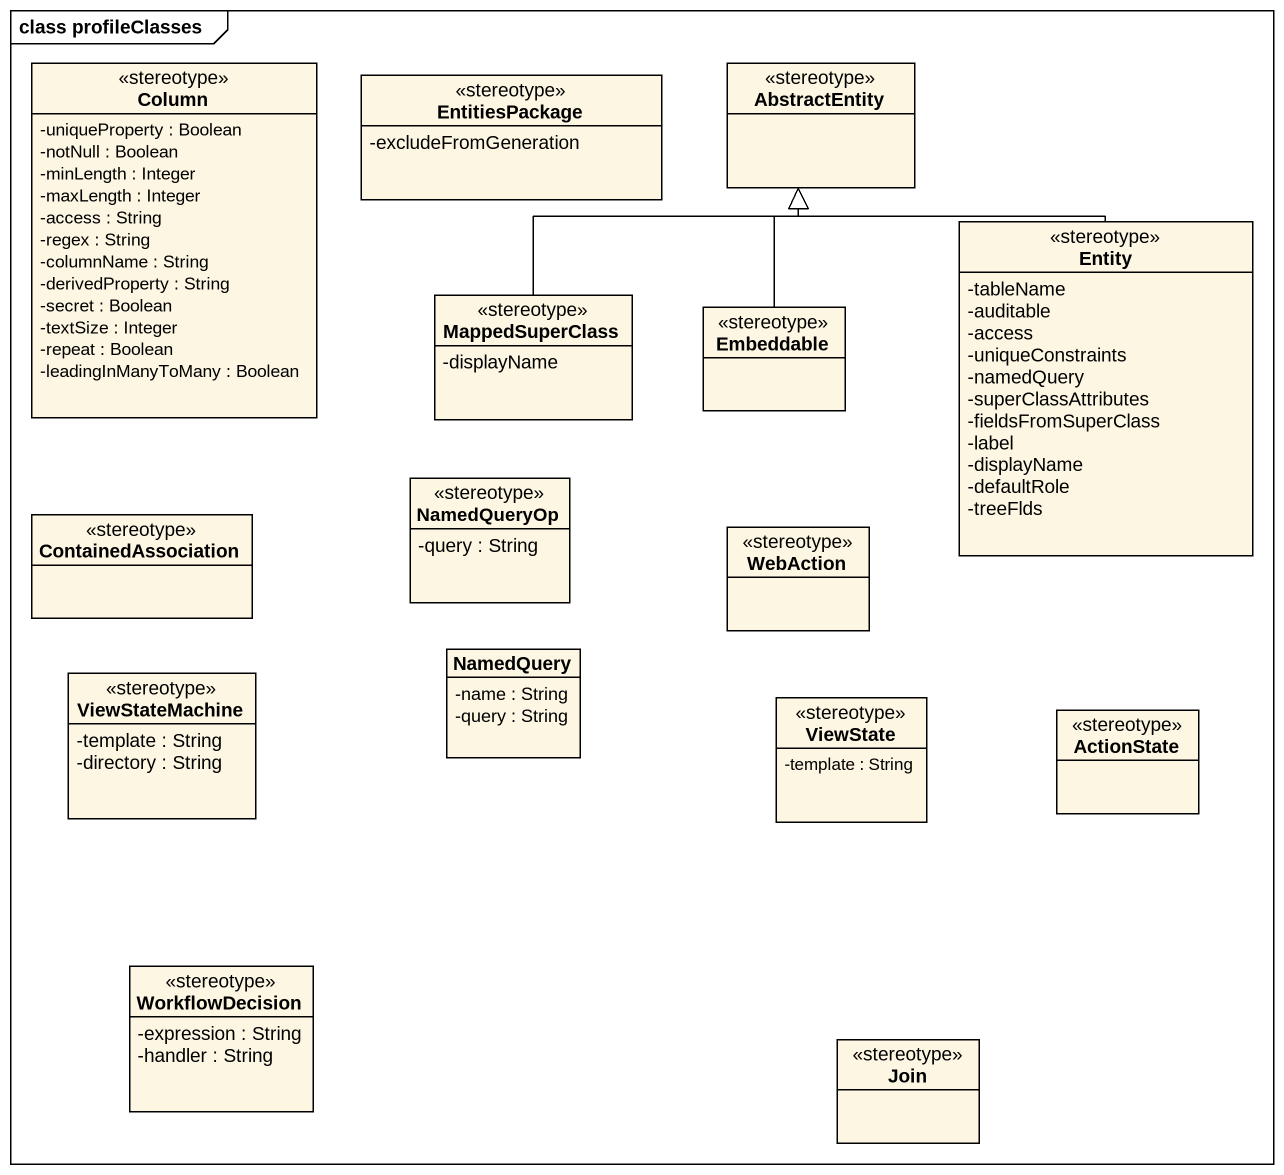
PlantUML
@startuml
mainframe class profileClasses
hide circle
hide empty members
skinparam classAttributeIconSize 0
class Column <<stereotype>> {
  -uniqueProperty : Boolean
  -notNull : Boolean
  -minLength : Integer
  -maxLength : Integer
  -access : String
  -regex : String
  -columnName : String
  -derivedProperty : String
  -secret : Boolean
  -textSize : Integer
  -repeat : Boolean
  -leadingInManyToMany : Boolean
}
class AbstractEntity <<stereotype>>
class EntitiesPackage <<stereotype>> {
  -excludeFromGeneration
}
class MappedSuperClass <<stereotype>> {
  -displayName
}
class "Entity" as Entity_ <<stereotype>> {
  -tableName
  -auditable
  -access
  -uniqueConstraints
  -namedQuery
  -superClassAttributes
  -fieldsFromSuperClass
  -label
  -displayName
  -defaultRole
  -treeFlds
}
class Embeddable <<stereotype>>
class ContainedAssociation <<stereotype>>
class NamedQueryOp <<stereotype>> {
  -query : String
}
class WebAction <<stereotype>>
class ViewStateMachine <<stereotype>> {
  -template : String
  -directory : String
}
class NamedQuery {
  -name : String
  -query : String
}
class ViewState <<stereotype>> {
  -template : String
}
class ActionState <<stereotype>>
class WorkflowDecision <<stereotype>> {
  -expression : String
  -handler : String
}
class Join <<stereotype>>
MappedSuperClass -up-|> AbstractEntity
Entity_ -up-|> AbstractEntity
Embeddable -up-|> AbstractEntity
@enduml
